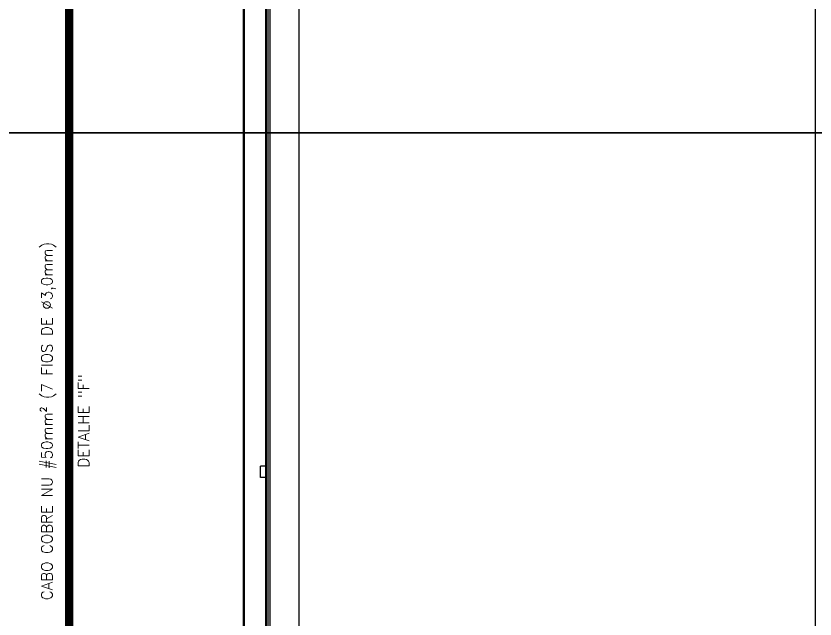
# Model space of a CAD drawing. Header units: millimetres. Extents: x -107267 to 109426, y -98906 to 83910.
# Drawn here: x 56518 to 63791, y -4425 to 1064 of the extents above; entities that cross this region are included whole.
import ezdxf

# ---------------------------------------------------------------- set-up
doc = ezdxf.new("R2010")
doc.units = ezdxf.units.MM
doc.linetypes.add('ACAD_ISO12W100', pattern=[21, 12, -3, 0, -3, 0, -3])
for name, color, linetype in [('00 - ZONA DE PROTEÇÃO', 4, 'Continuous'), ('Top (Plan) View-Equipamento especial', 254, 'Continuous'), ('Top (Plan) View-Paredes', 254, 'Continuous'), ('Top (Plan) View-Quadro estrutural', 255, 'Continuous'), ('Top (Plan) View-Telhados', 254, 'Continuous')]:
    doc.layers.add(name, color=color, linetype=linetype)
doc.layers.add('00_m3g_spda_ater_cabo50', color=1, linetype='Continuous', lineweight=9)
doc.layers.add('0_tag_texto_preto', color=7, linetype='Continuous', lineweight=9)
doc.styles.add('ROMANS', font='romans.shx')

# ---------------------------------------------------------------- blocks, each defined once
blk = doc.blocks.new('*U247')
at = {"layer": 'Top (Plan) View-Paredes', "color": 0, "linetype": 'ByBlock', "lineweight": -2}
for p, q in [((157594.8, 141111), (157594.8, 164736.7)), ((157598.8, 164736.7), (157598.8, 141111))]:
    blk.add_line(p, q, dxfattribs=at)
blk = doc.blocks.new('*U249')
at = {"layer": 'Top (Plan) View-Telhados', "color": 0, "linetype": 'ByBlock', "lineweight": -2}
for p, q in [((158098.8, 164736.7), (158098.8, 141115)), ((162796.3, 164736.7), (162796.3, 141115))]:
    blk.add_line(p, q, dxfattribs=at)
blk = doc.blocks.new('*U251')
at = {"layer": 'Top (Plan) View-Equipamento especial', "color": 0, "linetype": 'ByBlock', "lineweight": -2}
for p, q in [((157798.8, 141115), (157798.8, 164736.7)), ((157803.9, 141115), (157803.9, 164736.7)), ((157817.5, 141115), (157817.5, 164736.7)), ((157835.8, 141115), (157835.8, 164736.7))]:
    blk.add_line(p, q, dxfattribs=at)
blk = doc.blocks.new('*U259')
at = {"layer": 'Top (Plan) View-Quadro estrutural', "color": 0, "linetype": 'ByBlock', "lineweight": -2}
for p, q in [((157798.8, 158167.2), (157749.4, 158167.2)), ((157749.4, 158066.2), (157749.4, 158167.2)), ((157798.8, 158066.2), (157749.4, 158066.2))]:
    blk.add_line(p, q, dxfattribs=at)

msp = doc.modelspace()

# ---------------------------------------------------------------- linework, layer by layer
at = {"extrusion": (0, -1, 0)}
msp.add_lwpolyline([(26316.1, 0), (86892.6, 0)], dxfattribs=at)
at = {"layer": '00 - ZONA DE PROTEÇÃO', "extrusion": (0, -1, 0)}
for centre, radius in [((659.7, 64665.5), 60000), ((1814.4, 65554.8), 60000), ((2162.4, 65536.4), 60000), ((11887.6, 65560), 60000), ((18994, 65730.5), 60000), ((49510.2, 59915.2), 59915.5)]:
    msp.add_circle(centre, radius, dxfattribs=at)
at = {"layer": '00_m3g_spda_ater_cabo50', "linetype": 'ACAD_ISO12W100', "lineweight": -2, "const_width": 75}
msp.add_lwpolyline([(57001.1, -21420.6), (72344.8, -21420.6), (72344.8, 6282.9), (57001.1, 6282.9)], close=True, dxfattribs=at)

# ---------------------------------------------------------------- block references
at = {"layer": 'Top (Plan) View-Equipamento especial'}
msp.add_blockref('*U251', (-99005.4, -161202), dxfattribs=at)
at = {"layer": 'Top (Plan) View-Paredes'}
msp.add_blockref('*U247', (-99005.4, -161202), dxfattribs=at)
at = {"layer": 'Top (Plan) View-Quadro estrutural'}
msp.add_blockref('*U259', (-99005.4, -161202), dxfattribs=at)
at = {"layer": 'Top (Plan) View-Telhados'}
msp.add_blockref('*U249', (-99005.4, -161202), dxfattribs=at)

# ---------------------------------------------------------------- texts
at = {"layer": '0_tag_texto_preto', "color": 1, "insert": (56749, -2622.9), "char_height": 100, "width": 4022.282, "attachment_point": 2, "rotation": 90, "style": 'ROMANS'}
msp.add_mtext('\\pxqc;CABO COBRE NU #50mm² (7 FIOS DE Ø3,0mm)\\P{\\C256;\\PDETALHE "F"}', dxfattribs=at)

doc.saveas('drawing.dxf')
